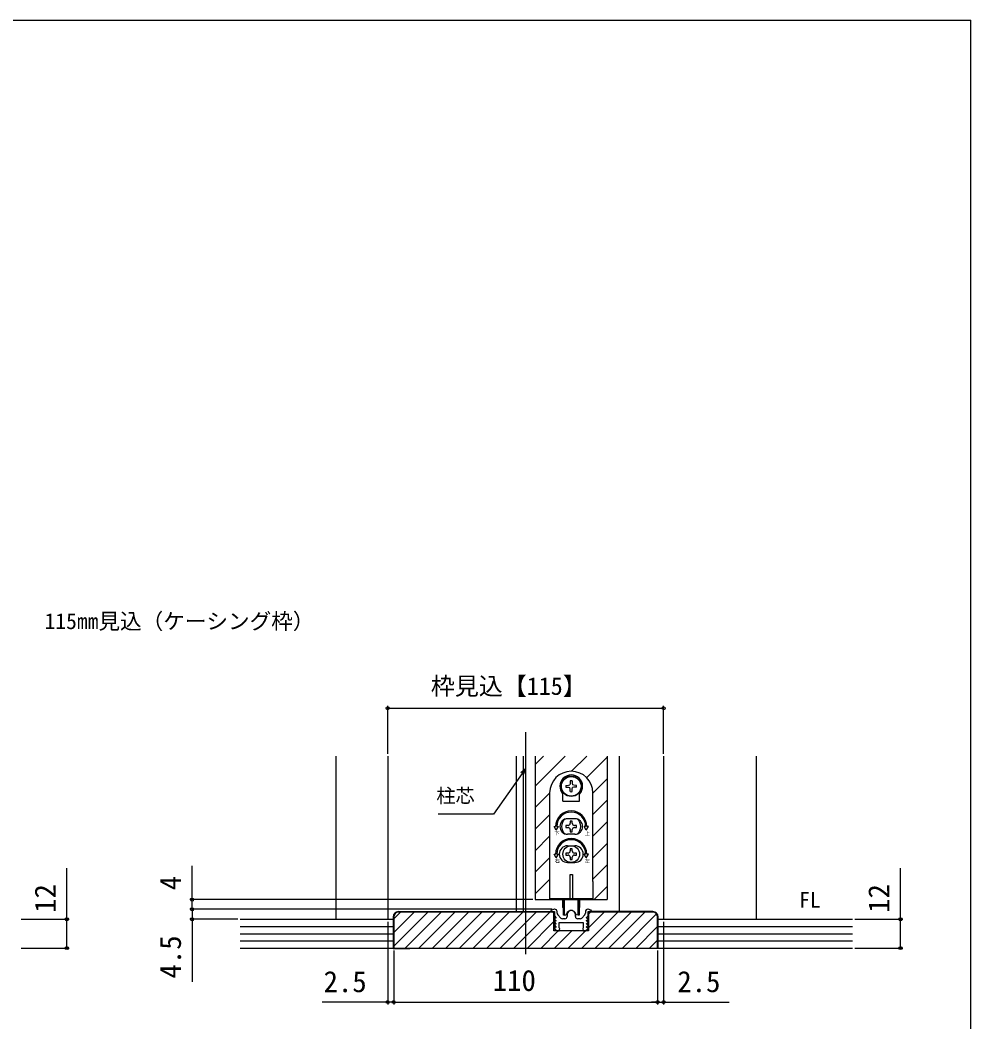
# Model space of a CAD drawing. Units: millimetres, scale not verified. Extents: x -525 to 525, y -783 to 779.
# Drawn here: x 128.7 to 525, y 329.1 to 746.7 of the extents above; entities that cross this region are included whole.
import ezdxf
from ezdxf.enums import TextEntityAlignment as Align

# ---------------------------------------------------------------- set-up
doc = ezdxf.new("R2010")
doc.units = ezdxf.units.MM
doc.header["$LTSCALE"] = 4
for name, color, linetype in [('0-1_USER1', 3, 'Continuous'), ('0-2_YKK_11', 7, 'Continuous'), ('0-3_YKK_12', 2, 'Continuous'), ('0-4_YKK_13', 4, 'Continuous'), ('0-5_YKK_D', 6, 'Continuous'), ('0-6_YKK_ZWAK', 7, 'Continuous'), ('0-7_YSS_K', 3, 'Continuous'), ('0-8_YSS_KE', 3, 'Continuous')]:
    doc.layers.add(name, color=color, linetype=linetype)
doc.styles.add('ＭＳ ゴシック', font='')
doc.styles.get('ＭＳ ゴシック').set_extended_font_data('MS Gothic')

msp = doc.modelspace()

# ---------------------------------------------------------------- linework, layer by layer
at = {"layer": '0-2_YKK_11'}
for p, q in [((352.544, 374.43), (352.544, 375.046)), ((354.046, 372.377), (352.8, 373.761)), ((355.744, 372.046), (354.789, 372.046)), ((356.744, 373.846), (356.744, 373.046)), ((360.144, 373.046), (360.144, 373.846)), ((362.098, 372.046), (361.144, 372.046)), ((364.087, 373.761), (362.842, 372.377)), ((364.344, 375.046), (364.344, 374.43))]:
    msp.add_line(p, q, dxfattribs=at)
for points in [[(351.544, 376.046), (351.444, 376.046), (349.911, 375.554), (349.991, 375.046), (351.444, 375.046), (351.444, 373.245), (352.055, 372.634), (351.894, 372.246), (351.532, 372.246), (351.418, 371.971), (352.055, 371.334), (351.894, 370.946), (351.532, 370.946), (351.418, 370.671), (352.055, 370.034), (351.894, 369.646), (351.532, 369.646), (351.418, 369.371), (352.055, 368.734), (351.894, 368.346), (351.532, 368.346), (351.418, 368.072), (352.444, 367.046), (353.444, 367.046), (353.631, 368.009), (353.444, 368.288), (353.444, 370.546)], [(353.444, 370.546), (363.444, 370.546), (363.444, 368.288), (363.256, 368.009), (363.444, 367.046), (364.444, 367.046), (365.469, 368.072), (365.356, 368.346), (364.993, 368.346), (364.832, 368.734), (365.47, 369.371), (365.356, 369.646), (364.993, 369.646), (364.832, 370.034), (365.47, 370.671), (365.356, 370.946), (364.993, 370.946), (364.832, 371.334), (365.47, 371.971), (365.356, 372.246), (364.993, 372.246), (364.832, 372.634), (365.444, 373.245), (365.444, 375.046), (366.897, 375.046), (366.976, 375.554), (365.444, 376.046), (365.344, 376.046)]]:
    msp.add_lwpolyline(points, dxfattribs=at)
for centre, radius, start, end in [((351.544, 375.046), 1, 0.00001, 89.99999), ((365.344, 375.046), 1, 90.00001, 179.99999), ((353.544, 374.43), 1, 180.00001, 221.98721), ((354.789, 373.046), 1, 221.98723, 270.00001), ((355.744, 373.046), 1, 270.00001, 359.99999), ((358.444, 373.846), 1.7, 359.99999, 180.00001), ((361.144, 373.046), 1, 180.00001, 269.99999), ((362.098, 373.046), 1, 269.99999, 318.01277), ((363.344, 374.43), 1, 318.01279, 359.99999)]:
    msp.add_arc(centre, radius, start, end, dxfattribs=at)
at = {"layer": '0-3_YKK_12'}
for p, q in [((339.444, 449.846), (339.444, 357.346)), ((260.444, 371.846), (260.444, 439.846)), ((281.944, 439.846), (281.944, 371.846)), ((335.444, 439.846), (335.444, 374.846)), ((338.444, 439.846), (338.444, 374.846)), ((343.444, 439.846), (343.444, 380.046)), ((343.444, 436.378), (346.912, 439.846)), ((343.444, 427.398), (355.892, 439.846)), ((358.571, 433.545), (364.872, 439.846)), ((364.862, 430.855), (373.444, 439.437)), ((373.444, 439.846), (373.444, 380.046)), ((378.444, 439.846), (378.444, 374.846)), ((396.944, 439.846), (396.944, 371.846)), ((435.635, 371.846), (435.635, 439.846)), ((367.444, 424.457), (373.444, 430.457)), ((343.444, 418.417), (349.444, 424.417)), ((367.444, 415.477), (373.444, 421.477)), ((343.444, 409.437), (349.444, 415.437)), ((367.444, 406.496), (373.444, 412.496)), ((343.444, 400.457), (349.444, 406.457)), ((367.444, 397.516), (373.444, 403.516)), ((343.444, 391.477), (349.444, 397.477)), ((367.444, 388.536), (373.444, 394.536)), ((343.444, 382.496), (349.444, 388.496)), ((367.934, 380.046), (373.444, 385.556)), ((343.444, 380.046), (373.444, 380.046))]:
    msp.add_line(p, q, dxfattribs=at)
at = {"layer": '0-4_YKK_13'}
for p, q in [((358.025, 428.42), (357.876, 427.864)), ((358.044, 429.51), (358.025, 428.42)), ((358.844, 429.51), (358.863, 428.42)), ((358.863, 428.42), (359.012, 427.864)), ((359.568, 427.715), (359.012, 427.864)), ((359.568, 426.877), (359.012, 426.728)), ((360.658, 427.696), (359.568, 427.715)), ((360.658, 426.896), (359.568, 426.877)), ((349.444, 424.546), (349.444, 387.546)), ((354.944, 421.096), (354.944, 424.085)), ((361.944, 421.096), (361.944, 424.085)), ((367.444, 387.546), (367.444, 424.546)), ((354.944, 421.096), (361.944, 421.096)), ((359.944, 413.796), (356.944, 413.796)), ((351.328, 410.546), (351.944, 410.546)), ((352.194, 409.046), (351.328, 410.546)), ((352.194, 409.046), (353.06, 410.546)), ((352.444, 410.546), (353.06, 410.546)), ((357.124, 410.986), (356.244, 410.986)), ((356.244, 410.986), (356.244, 410.106)), ((356.244, 410.106), (357.124, 410.106)), ((358.004, 412.746), (358.004, 411.866)), ((358.884, 412.746), (358.004, 412.746)), ((358.884, 411.866), (358.884, 412.746)), ((360.644, 410.986), (359.764, 410.986)), ((359.764, 410.106), (360.644, 410.106)), ((360.644, 410.106), (360.644, 410.986)), ((364.444, 410.546), (363.828, 410.546)), ((364.694, 409.046), (363.828, 410.546)), ((359.944, 407.296), (356.944, 407.296)), ((358.004, 409.226), (358.004, 408.346)), ((358.004, 408.346), (358.884, 408.346)), ((358.884, 408.346), (358.884, 409.226)), ((356.944, 402.546), (359.944, 402.546)), ((358.004, 401.246), (358.004, 400.366)), ((358.884, 401.246), (358.004, 401.246)), ((358.884, 400.366), (358.884, 401.246)), ((351.328, 399.046), (351.944, 399.046)), ((352.194, 397.546), (351.328, 399.046)), ((352.194, 397.546), (353.06, 399.046)), ((352.444, 399.046), (353.06, 399.046)), ((357.124, 399.486), (356.244, 399.486)), ((356.244, 399.486), (356.244, 398.606)), ((356.244, 398.606), (357.124, 398.606)), ((358.004, 397.726), (358.004, 396.846)), ((358.004, 396.846), (358.884, 396.846)), ((358.884, 396.846), (358.884, 397.726)), ((360.644, 399.486), (359.764, 399.486)), ((359.764, 398.606), (360.644, 398.606)), ((360.644, 398.606), (360.644, 399.486)), ((364.694, 397.546), (363.828, 399.046)), ((364.444, 399.046), (363.828, 399.046)), ((364.694, 397.546), (365.56, 399.046)), ((365.56, 399.046), (364.944, 399.046)), ((356.944, 395.546), (359.944, 395.546)), ((357.944, 390.546), (358.944, 390.546)), ((357.944, 380.346), (357.944, 390.546)), ((358.944, 390.546), (358.944, 380.346)), ((349.444, 387.546), (349.444, 380.046)), ((349.444, 380.546), (367.444, 380.546)), ((358.944, 380.346), (357.944, 380.346)), ((354.944, 376.798), (354.944, 380.046)), ((355.192, 376.502), (355.194, 376.502)), ((355.194, 373.546), (355.194, 380.046)), ((355.194, 376.546), (355.194, 373.546)), ((355.594, 373.546), (355.594, 380.046)), ((361.294, 373.546), (361.294, 380.046)), ((361.694, 373.546), (361.694, 376.546)), ((361.694, 376.502), (361.696, 376.502)), ((361.944, 380.046), (361.944, 376.798)), ((355.594, 373.546), (355.194, 373.546)), ((355.594, 373.546), (356.213, 373.771)), ((361.294, 373.546), (360.674, 373.771))]:
    msp.add_line(p, q, dxfattribs=at)
for points in [[(356.23, 427.696), (357.319, 427.715), (357.876, 427.864)], [(356.23, 426.896), (357.319, 426.877), (357.876, 426.728)], [(358.044, 425.082), (358.025, 426.171), (357.876, 426.728)], [(358.844, 425.082), (358.863, 426.171), (359.012, 426.728)], [(364.694, 409.046), (365.56, 410.546), (364.944, 410.546)], [(367.444, 387.546), (367.444, 380.046), (349.444, 380.046)], [(361.694, 380.046), (361.694, 373.546), (361.294, 373.546)]]:
    msp.add_lwpolyline(points, dxfattribs=at)
for centre, radius in [((358.444, 427.296), 4.25), ((358.444, 427.296), 4.1), ((358.444, 399.046), 3.5)]:
    msp.add_circle(centre, radius, dxfattribs=at)
for centre, radius, start, end in [((358.444, 424.546), 9, 0, 180), ((358.444, 427.296), 4.75, 317.4631, 222.5369), ((358.444, 427.296), 2.25, 169.75965, 190.24035), ((358.444, 427.296), 2.25, 79.75965, 100.24035), ((358.444, 427.296), 2.25, 349.75965, 10.24035), ((358.444, 427.296), 2.25, 259.75965, 280.24035), ((358.444, 410.546), 6.5, 0, 180), ((358.444, 410.546), 6, 0, 180), ((356.944, 410.546), 3.25, 90, 270), ((358.444, 410.546), 4, 129.83844, 230.16156), ((359.944, 410.546), 3.25, 270, 90), ((358.444, 410.546), 4, 309.83844, 50.16156), ((357.124, 411.866), 0.88, 270, 0), ((357.124, 409.226), 0.88, 0, 90), ((359.764, 411.866), 0.88, 180, 270), ((359.764, 409.226), 0.88, 90, 180), ((358.444, 399.046), 6.5, 0, 180), ((358.444, 399.046), 6, 0, 180), ((356.944, 399.046), 3.5, 90, 270), ((359.944, 399.046), 3.5, 270, 90), ((357.124, 400.366), 0.88, 270, 0), ((357.124, 397.726), 0.88, 0, 90), ((359.764, 400.366), 0.88, 180, 270), ((359.764, 397.726), 0.88, 90, 180), ((355.244, 376.798), 0.3, 180, 260), ((361.644, 376.798), 0.3, 280, 0), ((356.042, 374.241), 0.5, 290, 343.84988), ((358.444, 373.546), 2, 16.15012, 163.84988), ((360.845, 374.241), 0.5, 196.15012, 250)]:
    msp.add_arc(centre, radius, start, end, dxfattribs=at)
at = {"layer": '0-5_YKK_D'}
for p, q in [((281.944, 440.846), (281.944, 460.846)), ((281.944, 459.846), (396.944, 459.846)), ((396.944, 440.846), (396.944, 460.846)), ((342.444, 380.046), (199.444, 380.046)), ((350.491, 376.046), (199.444, 376.046)), ((350.491, 376.046), (199.444, 376.046)), ((129.248, 371.846), (149.248, 371.846)), ((219.444, 371.846), (199.444, 371.846)), ((476.635, 371.846), (496.635, 371.846)), ((281.944, 370.846), (281.944, 336.346)), ((396.944, 370.846), (396.944, 336.346)), ((129.248, 359.846), (149.248, 359.846)), ((476.635, 359.846), (496.635, 359.846)), ((284.444, 358.846), (284.444, 336.346)), ((284.444, 358.846), (284.444, 336.346)), ((394.444, 358.846), (394.444, 336.346)), ((394.444, 358.846), (394.444, 336.346)), ((281.944, 337.346), (254.616, 337.346)), ((284.444, 337.346), (281.944, 337.346)), ((284.444, 337.346), (394.444, 337.346)), ((284.444, 337.346), (286.994, 337.346)), ((394.444, 337.346), (391.894, 337.346)), ((394.444, 337.346), (396.944, 337.346)), ((396.944, 337.346), (424.271, 337.346))]:
    msp.add_line(p, q, dxfattribs=at)
for points in [[(339.444, 434.774), (337.981, 432.685), (326.047, 415.641), (302.997, 415.641)], [(337.421, 433.077), (339.444, 434.774), (338.541, 432.293)], [(148.248, 359.846), (148.248, 371.846), (148.248, 393.123)], [(200.444, 376.046), (200.444, 380.046), (200.444, 394.164)], [(495.635, 359.846), (495.635, 371.846), (495.635, 393.123)], [(200.444, 376.046), (200.444, 371.846), (200.444, 345.796)]]:
    msp.add_lwpolyline(points, dxfattribs=at)
for centre in [(281.944, 459.846), (396.944, 459.846), (200.444, 380.046), (200.444, 376.046), (200.444, 376.046), (148.248, 371.846), (200.444, 371.846), (495.635, 371.846), (148.248, 359.846), (495.635, 359.846), (281.944, 337.346), (284.444, 337.346), (284.444, 337.346), (394.444, 337.346), (394.444, 337.346), (396.944, 337.346)]:
    msp.add_circle(centre, 0.637, dxfattribs=at)
at = {"layer": '0-6_YKK_ZWAK'}
msp.add_line((-525, 746.7), (525, 746.7), dxfattribs=at)
msp.add_lwpolyline([(-525, -783.3), (525, -783.3), (525, 746.7)], dxfattribs=at)
at = {"layer": '0-7_YSS_K'}
for p, q in [((220.444, 371.846), (284.444, 371.846)), ((284.444, 371.992), (287.297, 374.846)), ((284.444, 366.335), (292.954, 374.846)), ((284.444, 360.679), (298.611, 374.846)), ((284.444, 359.846), (284.444, 371.846)), ((289.268, 359.846), (304.268, 374.846)), ((294.925, 359.846), (309.925, 374.846)), ((300.582, 359.846), (315.582, 374.846)), ((306.239, 359.846), (321.239, 374.846)), ((311.895, 359.846), (326.895, 374.846)), ((317.552, 359.846), (332.552, 374.846)), ((323.209, 359.846), (338.209, 374.846)), ((328.866, 359.846), (343.866, 374.846)), ((334.523, 359.846), (349.523, 374.846)), ((362.807, 359.846), (377.807, 374.846)), ((365.644, 373.996), (366.493, 374.846)), ((365.644, 368.339), (372.15, 374.846)), ((368.464, 359.846), (383.464, 374.846)), ((374.121, 359.846), (389.121, 374.846)), ((379.778, 359.846), (394.015, 374.083)), ((394.444, 359.846), (394.444, 371.846)), ((394.444, 371.846), (475.635, 371.846)), ((220.444, 368.846), (284.444, 368.846)), ((340.18, 359.846), (351.244, 370.91)), ((385.434, 359.846), (394.444, 368.855)), ((394.444, 368.846), (475.635, 368.846)), ((220.444, 365.846), (284.444, 365.846)), ((345.836, 359.846), (353.036, 367.046)), ((351.493, 359.846), (358.693, 367.046)), ((357.15, 359.846), (364.35, 367.046)), ((394.444, 365.846), (475.635, 365.846)), ((220.444, 362.846), (284.444, 362.846)), ((220.444, 359.846), (475.635, 359.846)), ((391.091, 359.846), (394.444, 363.198)), ((394.444, 362.846), (475.635, 362.846))]:
    msp.add_line(p, q, dxfattribs=at)
at = {"layer": '0-8_YSS_KE'}
for p, q in [((284.244, 372.846), (284.244, 359.646)), ((286.444, 375.046), (350.827, 375.046)), ((394.444, 359.846), (394.444, 372.846)), ((394.644, 359.646), (394.644, 372.846)), ((351.244, 367.646), (351.444, 367.646)), ((365.444, 367.646), (365.644, 367.646)), ((284.244, 359.646), (291.244, 359.646)), ((291.244, 359.646), (291.244, 359.846))]:
    msp.add_line(p, q, dxfattribs=at)
for points in [[(284.444, 372.846), (284.444, 359.846), (394.444, 359.846)], [(392.444, 374.846), (366.144, 374.846), (365.644, 374.346), (365.644, 368.146), (365.644, 367.046), (351.244, 367.046), (351.244, 368.146), (351.244, 374.346), (350.744, 374.846), (286.444, 374.846)], [(351.444, 367.646), (351.444, 368.146), (351.444, 374.429), (350.827, 375.046)], [(392.444, 375.046), (366.061, 375.046), (365.444, 374.429), (365.444, 368.146), (365.444, 367.646)], [(394.644, 359.646), (387.644, 359.646), (387.644, 359.846)]]:
    msp.add_lwpolyline(points, dxfattribs=at)
for centre, radius, start, end in [((286.444, 372.846), 2.2, 90, 180), ((286.444, 372.846), 2, 90, 180), ((392.444, 372.846), 2.2, 0, 90), ((392.444, 372.846), 2, 0, 90)]:
    msp.add_arc(centre, radius, start, end, dxfattribs=at)

# ---------------------------------------------------------------- texts
at = {"layer": '0-1_USER1', "style": 'ＭＳ ゴシック'}
for s, p in [('115㎜見込（ケーシング枠）', (138.96, 490.837)), ('FL', (453.429, 374.687))]:
    msp.add_text(s, height=6.598, dxfattribs=at).set_placement(p, align=Align.BOTTOM_LEFT)
at = {"layer": '0-4_YKK_13', "style": 'ＭＳ ゴシック'}
for s, p in [('下', (351.414, 406.502)), ('上', (364.088, 406.333)), ('右', (351.523, 394.978)), ('左', (364.064, 394.942))]:
    msp.add_text(s, height=1.558, dxfattribs=at).set_placement(p, align=Align.BOTTOM_LEFT)
at = {"layer": '0-5_YKK_D', "style": 'ＭＳ ゴシック'}
for s, height, p in [('枠見込【115】', 7.331, (299.927, 463.21)), ('柱芯', 5.865, (302.212, 418.693)), ('2.5', 8.798, (255.23, 338.846)), ('110', 8.798, (325.739, 339.346)), ('2.5', 8.798, (402.657, 338.846))]:
    msp.add_text(s, height=height, dxfattribs=at).set_placement(p, align=Align.BOTTOM_LEFT)
for s, p in [('4', (198.444, 383.982)), ('12', (146.248, 374.555)), ('12', (493.635, 374.555)), ('4.5', (198.444, 347.182))]:
    msp.add_text(s, height=8.798, rotation=90, dxfattribs=at).set_placement(p, align=Align.BOTTOM_LEFT)

doc.saveas('drawing.dxf')
